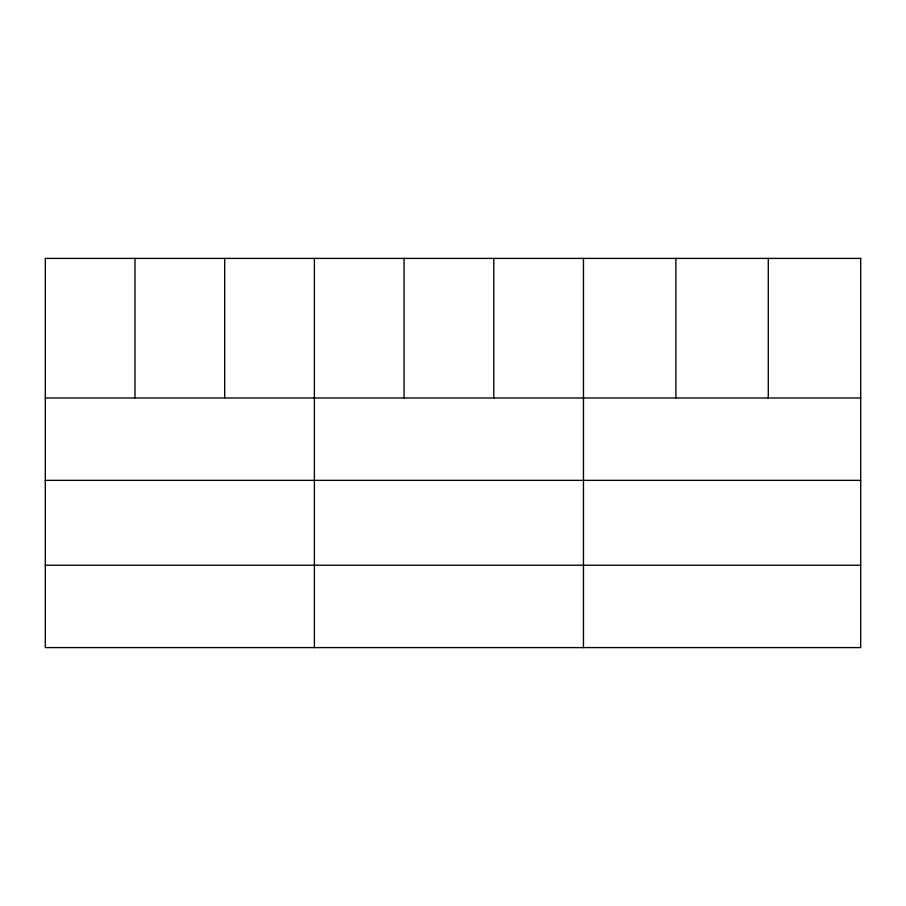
<?xml version="1.0" encoding="UTF-8"?>
<svg xmlns="http://www.w3.org/2000/svg" width="906" height="906" viewBox="0 0 906 906"><rect width="100%" height="100%" fill="white"/><g stroke="black" fill="none" stroke-linecap="round" stroke-linejoin="round"><path stroke-width="1.36" d="M45.3 397.972L860.7 397.972M45.3 480.35L860.7 480.35M45.3 565.219L860.7 565.219M768.288 258.403L768.288 397.972M675.876 258.403L675.876 397.972M583.464 258.403L583.464 647.597M493.77 258.403L493.77 397.972M404.076 258.403L404.076 397.972M314.382 258.403L314.382 647.597M224.688 258.403L224.688 397.972M134.994 258.403L134.994 397.972M860.7 258.403L45.3 258.403L45.3 647.597L860.7 647.597L860.7 258.403"/></g></svg>
